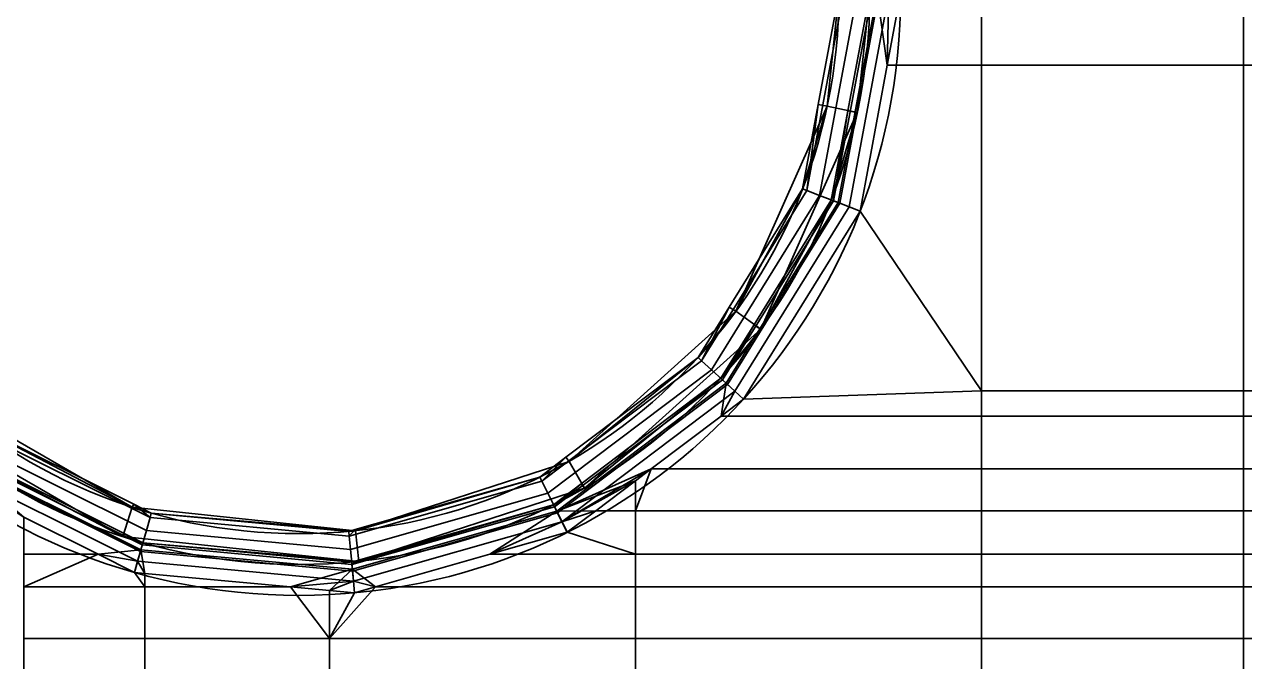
# Model space of a CAD drawing. Header units: millimetres. Extents: x 516 to 946, y 0 to 190.
# Drawn here: x 577.7 to 656.8, y 51.7 to 93 of the extents above; entities that cross this region are included whole.
import ezdxf

# ---------------------------------------------------------------- set-up
doc = ezdxf.new("R2010")
doc.units = ezdxf.units.MM
doc.layers.add('1', color=7, linetype='Continuous', true_color=0xffffff)

# ---------------------------------------------------------------- blocks, each defined once
blk = doc.blocks.new('UG_SURFACE_001')
at = {"layer": '1', "color": 252, "linetype": 'Continuous', "lineweight": 35}
for points in [[(116.171576, 94.999999, 2.671573), (113.728985, 81.93332, 2.671573), (112.920448, 82.246549, 3.969266), (115.304485, 94.999999, 3.969266)], [(113.659814, 87.83064, 5.5), (115.000002, 94.999999, 5.5), (115.304485, 94.999999, 3.969266), (112.920448, 82.246549, 3.969266)], [(115.000002, 94.999999, 5.5), (113.659814, 87.83064, 5.5), (114.235163, 87.723091, 11.5)], [(117.469266, 94.999999, 1.804482), (114.939049, 81.464536, 1.804482), (113.728985, 81.93332, 2.671573), (116.171576, 94.999999, 2.671573)], [(116.191462, 87.307267, 11.5), (116.999999, 94.999999, 11.5), (115.000002, 94.999999, 11.5), (114.235163, 87.723091, 11.5)], [(114.235163, 87.723091, 11.5), (115.000002, 94.999999, 11.5), (115.000002, 94.999999, 5.5)], [(114.643432, 81.579059, 4.734633), (117.152244, 94.999999, 4.734633), (116.999999, 94.999999, 5.5), (115.583234, 87.420963, 5.5)], [(117.152244, 94.999999, 4.734633), (114.643432, 81.579059, 4.734633), (115.047701, 81.422448, 4.085787), (117.585786, 94.999999, 4.085787)], [(118.13619, 90.379037, 1.5), (116.366416, 80.911577, 1.5), (114.939049, 81.464536, 1.804482), (117.469266, 94.999999, 1.804482)], [(117.585786, 94.999999, 4.085787), (115.047701, 81.422448, 4.085787), (115.652733, 81.18806, 3.652241), (118.234634, 94.999999, 3.652241)], [(116.191462, 87.307267, 11.5), (115.583234, 87.420963, 5.5), (116.999999, 94.999999, 5.5)], [(118.234634, 94.999999, 3.652241), (115.652733, 81.18806, 3.652241), (116.366416, 80.911577, 3.5), (118.13619, 90.379037, 3.5)], [(116.999999, 94.999999, 5.5), (116.999999, 94.999999, 11.5), (116.191462, 87.307267, 11.5)], [(117.469266, 94.999999, 1.804482), (119.000003, 94.999999, 1.5), (118.13619, 90.379037, 1.5)], [(119.000003, 94.999999, 3.5), (118.13619, 90.379037, 3.5), (124.23677, 90.379037, 3.5), (124.23677, 95.420301, 3.5)], [(119.000003, 94.999999, 1.5), (124.23677, 95.420301, 1.5), (124.23677, 90.379037, 1.5), (118.13619, 90.379037, 1.5)], [(118.13619, 90.379037, 3.5), (119.000003, 94.999999, 3.5), (118.234634, 94.999999, 3.652241)], [(141.220301, 95.420301, 3.5), (124.23677, 95.420301, 3.5), (124.23677, 90.379037, 3.5), (141.220301, 90.379037, 3.5)], [(141.220301, 90.379037, 1.5), (124.23677, 90.379037, 1.5), (124.23677, 95.420301, 1.5), (141.220301, 95.420301, 1.5)], [(149.199486, 95.420301, 3.5), (141.220301, 95.420301, 3.5), (141.220301, 90.379037, 3.5), (149.199486, 90.379037, 3.5)], [(149.199486, 90.379037, 1.5), (141.220301, 90.379037, 1.5), (141.220301, 95.420301, 1.5), (149.199486, 95.420301, 1.5)], [(124.23677, 69.256864, 3.5), (124.23677, 90.379037, 3.5), (118.13619, 90.379037, 3.5), (116.366416, 80.911577, 3.5)], [(116.366416, 80.911577, 1.5), (118.13619, 90.379037, 1.5), (124.23677, 90.379037, 1.5), (124.23677, 69.256864, 1.5)], [(141.220301, 90.379037, 3.5), (124.23677, 90.379037, 3.5), (124.23677, 69.256864, 3.5), (141.220301, 69.256864, 3.5)], [(141.220301, 69.256864, 1.5), (124.23677, 69.256864, 1.5), (124.23677, 90.379037, 1.5), (141.220301, 90.379037, 1.5)], [(149.199486, 90.379037, 3.5), (141.220301, 90.379037, 3.5), (141.220301, 69.256864, 3.5), (149.199486, 69.256864, 3.5)], [(149.199486, 69.256864, 1.5), (141.220301, 69.256864, 1.5), (141.220301, 90.379037, 1.5), (149.199486, 90.379037, 1.5)], [(114.235163, 87.723091, 11.5), (113.659814, 87.83064, 5.5), (112.636529, 82.356542, 5.5)], [(112.920448, 82.246549, 3.969266), (112.636529, 82.356542, 5.5), (113.659814, 87.83064, 5.5)], [(114.235163, 87.723091, 11.5), (108.315594, 74.427515, 11.5), (109.93363, 73.251948, 11.5), (116.191462, 87.307267, 11.5)], [(108.315594, 74.427515, 11.5), (114.235163, 87.723091, 11.5), (112.636529, 82.356542, 5.5)], [(114.501469, 81.63406, 5.5), (116.191462, 87.307267, 11.5), (109.93363, 73.251948, 11.5)], [(114.501469, 81.63406, 5.5), (115.583234, 87.420963, 5.5), (116.191462, 87.307267, 11.5)], [(115.583234, 87.420963, 5.5), (114.501469, 81.63406, 5.5), (114.643432, 81.579059, 4.734633)], [(107.890181, 74.690923, 5.5), (112.636529, 82.356542, 5.5), (112.920448, 82.246549, 3.969266), (106.09033, 71.215525, 3.969266)], [(112.636529, 82.356542, 5.5), (107.890181, 74.690923, 5.5), (108.315594, 74.427515, 11.5)], [(113.728985, 81.93332, 2.671573), (106.731117, 70.63137, 2.671573), (106.09033, 71.215525, 3.969266), (112.920448, 82.246549, 3.969266)], [(114.939049, 81.464536, 1.804482), (107.690118, 69.757119, 1.804482), (106.731117, 70.63137, 2.671573), (113.728985, 81.93332, 2.671573)], [(107.455835, 69.970697, 4.734633), (114.643432, 81.579059, 4.734633), (114.501469, 81.63406, 5.5), (109.483905, 73.530406, 5.5)], [(114.643432, 81.579059, 4.734633), (107.455835, 69.970697, 4.734633), (107.776232, 69.67862, 4.085787), (115.047701, 81.422448, 4.085787)], [(109.93363, 73.251948, 11.5), (109.483905, 73.530406, 5.5), (114.501469, 81.63406, 5.5)], [(116.366416, 80.911577, 1.5), (108.821347, 68.725869, 1.5), (107.690118, 69.757119, 1.804482), (114.939049, 81.464536, 1.804482)], [(115.047701, 81.422448, 4.085787), (107.776232, 69.67862, 4.085787), (108.255737, 69.241494, 3.652241), (115.652733, 81.18806, 3.652241)], [(115.652733, 81.18806, 3.652241), (108.255737, 69.241494, 3.652241), (108.821347, 68.725869, 3.5), (116.366416, 80.911577, 3.5)], [(116.366416, 80.911577, 3.5), (108.821347, 68.725869, 3.5), (124.23677, 69.256864, 3.5)], [(124.23677, 69.256864, 1.5), (108.821347, 68.725869, 1.5), (116.366416, 80.911577, 1.5)], [(108.315594, 74.427515, 11.5), (97.499996, 64.689107, 11.5), (98.499998, 62.957063, 11.5), (109.93363, 73.251948, 11.5)], [(97.499996, 64.689107, 11.5), (108.315594, 74.427515, 11.5), (105.865315, 71.420655, 5.5)], [(108.315594, 74.427515, 11.5), (107.890181, 74.690923, 5.5), (105.865315, 71.420655, 5.5)], [(106.09033, 71.215525, 3.969266), (105.865315, 71.420655, 5.5), (107.890181, 74.690923, 5.5)], [(107.343331, 70.073262, 5.5), (109.93363, 73.251948, 11.5), (98.499998, 62.957063, 11.5)], [(107.343331, 70.073262, 5.5), (109.483905, 73.530406, 5.5), (109.93363, 73.251948, 11.5)], [(109.483905, 73.530406, 5.5), (107.343331, 70.073262, 5.5), (107.455835, 69.970697, 4.734633)], [(97.300731, 64.952984, 5.5), (105.865315, 71.420655, 5.5), (106.09033, 71.215525, 3.969266), (95.736563, 63.396722, 3.969266)], [(106.731117, 70.63137, 2.671573), (96.123055, 62.620535, 2.671573), (95.736563, 63.396722, 3.969266), (106.09033, 71.215525, 3.969266)], [(105.865315, 71.420655, 5.5), (97.300731, 64.952984, 5.5), (97.499996, 64.689107, 11.5)], [(107.690118, 69.757119, 1.804482), (96.701488, 61.458889, 1.804482), (96.123055, 62.620535, 2.671573), (106.731117, 70.63137, 2.671573)], [(96.56018, 61.742678, 4.734633), (107.455835, 69.970697, 4.734633), (107.343331, 70.073262, 5.5), (98.289348, 63.236013, 5.5)], [(107.455835, 69.970697, 4.734633), (96.56018, 61.742678, 4.734633), (96.753426, 61.354585, 4.085787), (107.776232, 69.67862, 4.085787)], [(107.366733, 67.6274, 1.5), (102.823339, 64.196385, 1.5), (96.701488, 61.458889, 1.804482), (107.690118, 69.757119, 1.804482)], [(107.776232, 69.67862, 4.085787), (96.753426, 61.354585, 4.085787), (97.042643, 60.77376, 3.652241), (108.255737, 69.241494, 3.652241)], [(98.499998, 62.957063, 11.5), (98.289348, 63.236013, 5.5), (107.343331, 70.073262, 5.5)], [(107.690118, 69.757119, 1.804482), (108.821347, 68.725869, 1.5), (107.366733, 67.6274, 1.5)], [(69.184408, 61.713021, 11.5), (56.580428, 68.989933, 11.5), (55.242166, 67.503639, 11.5), (68.566374, 59.81091, 11.5)], [(58.907788, 67.069396, 5.5), (56.580428, 68.989933, 11.5), (69.184408, 61.713021, 11.5)], [(108.255737, 69.241494, 3.652241), (97.042643, 60.77376, 3.652241), (102.823339, 64.196385, 3.5), (107.366733, 67.6274, 3.5)], [(107.366733, 67.6274, 3.5), (124.23677, 67.6274, 3.5), (124.23677, 69.256864, 3.5), (108.821347, 68.725869, 3.5)], [(108.821347, 68.725869, 1.5), (124.23677, 69.256864, 1.5), (124.23677, 67.6274, 1.5), (107.366733, 67.6274, 1.5)], [(107.366733, 67.6274, 3.5), (108.821347, 68.725869, 3.5), (108.255737, 69.241494, 3.652241)], [(141.220301, 69.256864, 3.5), (124.23677, 69.256864, 3.5), (124.23677, 67.6274, 3.5), (141.220301, 67.6274, 3.5)], [(141.220301, 67.6274, 1.5), (124.23677, 67.6274, 1.5), (124.23677, 69.256864, 1.5), (141.220301, 69.256864, 1.5)], [(149.199486, 69.256864, 3.5), (141.220301, 69.256864, 3.5), (141.220301, 67.6274, 3.5), (149.199486, 67.6274, 3.5)], [(149.199486, 67.6274, 1.5), (141.220301, 67.6274, 1.5), (141.220301, 69.256864, 1.5), (149.199486, 69.256864, 1.5)], [(68.566374, 59.81091, 11.5), (55.242166, 67.503639, 11.5), (57.702519, 65.473363, 5.5)], [(102.823339, 64.196385, 3.5), (124.23677, 64.196385, 3.5), (124.23677, 67.6274, 3.5), (107.366733, 67.6274, 3.5)], [(107.366733, 67.6274, 1.5), (124.23677, 67.6274, 1.5), (124.23677, 64.196385, 1.5), (102.823339, 64.196385, 1.5)], [(141.220301, 67.6274, 3.5), (124.23677, 67.6274, 3.5), (124.23677, 64.196385, 3.5), (141.220301, 64.196385, 3.5)], [(141.220301, 64.196385, 1.5), (124.23677, 64.196385, 1.5), (124.23677, 67.6274, 1.5), (141.220301, 67.6274, 1.5)], [(149.199486, 67.6274, 3.5), (141.220301, 67.6274, 3.5), (141.220301, 64.196385, 3.5), (149.199486, 64.196385, 3.5)], [(149.199486, 64.196385, 1.5), (141.220301, 64.196385, 1.5), (141.220301, 67.6274, 1.5), (149.199486, 67.6274, 1.5)], [(70.101179, 60.209252, 2.671573), (58.201756, 66.13446, 2.671573), (58.724295, 66.826418, 3.969266), (70.338473, 61.043244, 3.969266)], [(70.338473, 61.043244, 3.969266), (58.724295, 66.826418, 3.969266), (58.907788, 67.069396, 5.5), (69.279857, 61.904721, 5.5)], [(69.184408, 61.713021, 11.5), (69.279857, 61.904721, 5.5), (58.907788, 67.069396, 5.5)], [(69.746047, 58.961097, 1.804482), (57.419721, 65.098882, 1.804482), (58.201756, 66.13446, 2.671573), (70.101179, 60.209252, 2.671573)], [(69.714159, 58.849026, 4.085787), (57.349503, 65.005898, 4.085787), (56.958485, 64.488105, 3.652241), (69.536597, 58.22495, 3.652241)], [(69.832809, 59.266023, 4.734633), (57.610773, 65.351874, 4.734633), (57.349503, 65.005898, 4.085787), (69.714159, 58.849026, 4.085787)], [(66.972144, 58.66145, 1.5), (62.151741, 61.061725, 1.5), (57.419721, 65.098882, 1.804482), (69.746047, 58.961097, 1.804482)], [(68.667278, 60.013559, 5.5), (57.702519, 65.473363, 5.5), (57.610773, 65.351874, 4.734633), (69.832809, 59.266023, 4.734633)], [(57.702519, 65.473363, 5.5), (68.667278, 60.013559, 5.5), (68.566374, 59.81091, 11.5)], [(97.499996, 64.689107, 11.5), (97.300731, 64.952984, 5.5), (95.600843, 63.669287, 5.5)], [(95.736563, 63.396722, 3.969266), (95.600843, 63.669287, 5.5), (97.300731, 64.952984, 5.5)], [(69.536597, 58.22495, 3.652241), (56.958485, 64.488105, 3.652241), (62.151741, 61.061725, 3.5), (66.972144, 58.66145, 3.5)], [(83.86755, 58.202691, 11.5), (98.499998, 62.957063, 11.5), (97.499996, 64.689107, 11.5), (83.658494, 60.191732, 11.5)], [(83.658494, 60.191732, 11.5), (97.499996, 64.689107, 11.5), (95.600843, 63.669287, 5.5)], [(102.823339, 64.196385, 1.5), (101.811022, 63.431919, 1.5), (96.701488, 61.458889, 1.804482)], [(101.811022, 63.431919, 3.5), (102.823339, 64.196385, 3.5), (97.042643, 60.77376, 3.652241)], [(101.811022, 61.489657, 3.5), (124.23677, 61.489657, 3.5), (124.23677, 64.196385, 3.5), (102.823339, 64.196385, 3.5)], [(102.823339, 64.196385, 3.5), (101.811022, 63.431919, 3.5), (101.811022, 61.489657, 3.5)], [(101.811022, 61.489657, 1.5), (101.811022, 63.431919, 1.5), (102.823339, 64.196385, 1.5)], [(102.823339, 64.196385, 1.5), (124.23677, 64.196385, 1.5), (124.23677, 61.489657, 1.5), (101.811022, 61.489657, 1.5)], [(141.220301, 64.196385, 3.5), (124.23677, 64.196385, 3.5), (124.23677, 61.489657, 3.5), (141.220301, 61.489657, 3.5)], [(141.220301, 61.489657, 1.5), (124.23677, 61.489657, 1.5), (124.23677, 64.196385, 1.5), (141.220301, 64.196385, 1.5)], [(149.199486, 64.196385, 3.5), (141.220301, 64.196385, 3.5), (141.220301, 61.489657, 3.5), (149.199486, 61.489657, 3.5)], [(149.199486, 61.489657, 1.5), (141.220301, 61.489657, 1.5), (141.220301, 64.196385, 1.5), (149.199486, 64.196385, 1.5)], [(83.637528, 60.265429, 5.5), (95.600843, 63.669287, 5.5), (95.736563, 63.396722, 3.969266), (83.257489, 59.846122, 3.969266)], [(96.123055, 62.620535, 2.671573), (83.337493, 58.98273, 2.671573), (83.257489, 59.846122, 3.969266), (95.736563, 63.396722, 3.969266)], [(95.600843, 63.669287, 5.5), (83.637528, 60.265429, 5.5), (83.658494, 60.191732, 11.5)], [(96.701488, 61.458889, 1.804482), (101.811022, 63.431919, 1.5), (99.239051, 61.489657, 1.5)], [(97.042643, 60.77376, 3.652241), (99.239051, 61.489657, 3.5), (101.811022, 63.431919, 3.5)], [(99.239051, 61.489657, 3.5), (101.811022, 61.489657, 3.5), (101.811022, 63.431919, 3.5)], [(101.811022, 63.431919, 1.5), (101.811022, 61.489657, 1.5), (99.239051, 61.489657, 1.5)], [(96.701488, 61.458889, 1.804482), (83.457224, 57.690572, 1.804482), (83.337493, 58.98273, 2.671573), (96.123055, 62.620535, 2.671573)], [(96.49232, 61.878957, 5.5), (98.499998, 62.957063, 11.5), (83.86755, 58.202691, 11.5)], [(96.49232, 61.878957, 5.5), (98.289348, 63.236013, 5.5), (98.499998, 62.957063, 11.5)], [(98.289348, 63.236013, 5.5), (96.49232, 61.878957, 5.5), (96.56018, 61.742678, 4.734633)], [(68.566374, 59.81091, 11.5), (83.86755, 58.202691, 11.5), (83.658494, 60.191732, 11.5), (69.184408, 61.713021, 11.5)], [(70.421793, 61.336104, 5.5), (69.279857, 61.904721, 5.5), (69.184408, 61.713021, 11.5)], [(70.421793, 61.336104, 5.5), (69.184408, 61.713021, 11.5), (83.658494, 60.191732, 11.5)], [(69.279857, 61.904721, 5.5), (70.421793, 61.336104, 5.5), (70.338473, 61.043244, 3.969266)], [(83.427973, 58.006246, 4.734633), (96.56018, 61.742678, 4.734633), (96.49232, 61.878957, 5.5), (83.845384, 58.280595, 5.5)], [(96.56018, 61.742678, 4.734633), (83.427973, 58.006246, 4.734633), (83.467975, 57.574548, 4.085787), (96.753426, 61.354585, 4.085787)], [(83.86755, 58.202691, 11.5), (83.845384, 58.280595, 5.5), (96.49232, 61.878957, 5.5)], [(62.151741, 61.061725, 3.5), (62.151741, 58.66145, 3.5), (66.972144, 58.66145, 3.5)], [(66.972144, 58.66145, 1.5), (62.151741, 58.66145, 1.5), (62.151741, 61.061725, 1.5)], [(83.337493, 58.98273, 2.671573), (70.101179, 60.209252, 2.671573), (70.338473, 61.043244, 3.969266), (83.257489, 59.846122, 3.969266)], [(83.257489, 59.846122, 3.969266), (70.338473, 61.043244, 3.969266), (70.421793, 61.336104, 5.5), (83.229393, 60.149305, 5.5)], [(83.658494, 60.191732, 11.5), (83.229393, 60.149305, 5.5), (70.421793, 61.336104, 5.5)], [(83.457224, 57.690572, 1.804482), (96.701488, 61.458889, 1.804482), (92.367768, 58.66145, 1.5), (84.951863, 56.551442, 1.5)], [(96.753426, 61.354585, 4.085787), (83.467975, 57.574548, 4.085787), (83.527848, 56.928471, 3.652241), (97.042643, 60.77376, 3.652241)], [(96.701488, 61.458889, 1.804482), (97.383797, 60.088631, 1.5), (92.367768, 58.66145, 1.5)], [(99.239051, 61.489657, 1.5), (97.383797, 60.088631, 1.5), (96.701488, 61.458889, 1.804482)], [(97.042643, 60.77376, 3.652241), (97.383797, 60.088631, 3.5), (99.239051, 61.489657, 3.5)], [(101.811022, 58.66145, 3.5), (101.811022, 61.489657, 3.5), (99.239051, 61.489657, 3.5), (97.383797, 60.088631, 3.5)], [(97.383797, 60.088631, 1.5), (99.239051, 61.489657, 1.5), (101.811022, 61.489657, 1.5), (101.811022, 58.66145, 1.5)], [(124.23677, 61.489657, 3.5), (101.811022, 61.489657, 3.5), (101.811022, 58.66145, 3.5), (124.23677, 58.66145, 3.5)], [(124.23677, 58.66145, 1.5), (101.811022, 58.66145, 1.5), (101.811022, 61.489657, 1.5), (124.23677, 61.489657, 1.5)], [(141.220301, 61.489657, 3.5), (124.23677, 61.489657, 3.5), (124.23677, 58.66145, 3.5), (141.220301, 58.66145, 3.5)], [(141.220301, 58.66145, 1.5), (124.23677, 58.66145, 1.5), (124.23677, 61.489657, 1.5), (141.220301, 61.489657, 1.5)], [(149.199486, 61.489657, 3.5), (141.220301, 61.489657, 3.5), (141.220301, 58.66145, 3.5), (149.199486, 58.66145, 3.5)], [(149.199486, 58.66145, 1.5), (141.220301, 58.66145, 1.5), (141.220301, 61.489657, 1.5), (149.199486, 61.489657, 1.5)], [(83.457224, 57.690572, 1.804482), (69.746047, 58.961097, 1.804482), (70.101179, 60.209252, 2.671573), (83.337493, 58.98273, 2.671573)], [(83.658494, 60.191732, 11.5), (83.637528, 60.265429, 5.5), (83.229393, 60.149305, 5.5)], [(83.257489, 59.846122, 3.969266), (83.229393, 60.149305, 5.5), (83.637528, 60.265429, 5.5)], [(84.951863, 56.551442, 3.5), (92.367768, 58.66145, 3.5), (97.042643, 60.77376, 3.652241), (83.527848, 56.928471, 3.652241)], [(92.367768, 58.66145, 3.5), (97.383797, 60.088631, 3.5), (97.042643, 60.77376, 3.652241)], [(68.566374, 59.81091, 11.5), (68.667278, 60.013559, 5.5), (69.874473, 59.41245, 5.5)], [(83.86755, 58.202691, 11.5), (68.566374, 59.81091, 11.5), (69.874473, 59.41245, 5.5)], [(69.832809, 59.266023, 4.734633), (69.874473, 59.41245, 5.5), (68.667278, 60.013559, 5.5)], [(83.413929, 58.157835, 5.5), (69.874473, 59.41245, 5.5), (69.832809, 59.266023, 4.734633), (83.427973, 58.006246, 4.734633)], [(69.874473, 59.41245, 5.5), (83.413929, 58.157835, 5.5), (83.86755, 58.202691, 11.5)], [(97.383797, 60.088631, 3.5), (92.367768, 58.66145, 3.5), (101.811022, 58.66145, 3.5)], [(101.811022, 58.66145, 1.5), (92.367768, 58.66145, 1.5), (97.383797, 60.088631, 1.5)], [(62.151741, 56.551442, 3.5), (70.005924, 56.551442, 3.5), (69.327146, 57.488799, 3.5), (66.972144, 58.66145, 3.5)], [(66.972144, 58.66145, 3.5), (62.151741, 58.66145, 3.5), (62.151741, 56.551442, 3.5)], [(62.151741, 56.551442, 1.5), (62.151741, 58.66145, 1.5), (66.972144, 58.66145, 1.5)], [(66.972144, 58.66145, 1.5), (69.327146, 57.488799, 1.5), (70.005924, 56.551442, 1.5), (62.151741, 56.551442, 1.5)], [(69.746047, 58.961097, 1.804482), (69.327146, 57.488799, 1.5), (66.972144, 58.66145, 1.5)], [(66.972144, 58.66145, 3.5), (69.327146, 57.488799, 3.5), (69.536597, 58.22495, 3.652241)], [(70.005924, 57.425901, 1.5), (69.327146, 57.488799, 1.5), (69.746047, 58.961097, 1.804482)], [(83.467975, 57.574548, 4.085787), (69.714159, 58.849026, 4.085787), (69.536597, 58.22495, 3.652241), (83.527848, 56.928471, 3.652241)], [(83.427973, 58.006246, 4.734633), (69.832809, 59.266023, 4.734633), (69.714159, 58.849026, 4.085787), (83.467975, 57.574548, 4.085787)], [(69.746047, 58.961097, 1.804482), (83.457224, 57.690572, 1.804482), (79.442844, 56.551442, 1.5), (70.005924, 57.425901, 1.5)], [(84.951863, 56.551442, 3.5), (101.811022, 56.551442, 3.5), (101.811022, 58.66145, 3.5), (92.367768, 58.66145, 3.5)], [(92.367768, 58.66145, 1.5), (101.811022, 58.66145, 1.5), (101.811022, 56.551442, 1.5), (84.951863, 56.551442, 1.5)], [(124.23677, 58.66145, 3.5), (101.811022, 58.66145, 3.5), (101.811022, 56.551442, 3.5), (124.23677, 56.551442, 3.5)], [(124.23677, 56.551442, 1.5), (101.811022, 56.551442, 1.5), (101.811022, 58.66145, 1.5), (124.23677, 58.66145, 1.5)], [(141.220301, 58.66145, 3.5), (124.23677, 58.66145, 3.5), (124.23677, 56.551442, 3.5), (141.220301, 56.551442, 3.5)], [(141.220301, 56.551442, 1.5), (124.23677, 56.551442, 1.5), (124.23677, 58.66145, 1.5), (141.220301, 58.66145, 1.5)], [(149.199486, 58.66145, 3.5), (141.220301, 58.66145, 3.5), (141.220301, 56.551442, 3.5), (149.199486, 56.551442, 3.5)], [(149.199486, 56.551442, 1.5), (141.220301, 56.551442, 1.5), (141.220301, 58.66145, 1.5), (149.199486, 58.66145, 1.5)], [(69.536597, 58.22495, 3.652241), (69.327146, 57.488799, 3.5), (70.005924, 57.425901, 3.5)], [(70.005924, 57.425901, 3.5), (79.442844, 56.551442, 3.5), (83.527848, 56.928471, 3.652241), (69.536597, 58.22495, 3.652241)], [(83.413929, 58.157835, 5.5), (83.845384, 58.280595, 5.5), (83.86755, 58.202691, 11.5)], [(83.845384, 58.280595, 5.5), (83.413929, 58.157835, 5.5), (83.427973, 58.006246, 4.734633)], [(70.005924, 56.551442, 3.5), (70.005924, 57.425901, 3.5), (69.327146, 57.488799, 3.5)], [(69.327146, 57.488799, 1.5), (70.005924, 57.425901, 1.5), (70.005924, 56.551442, 1.5)], [(70.005924, 57.425901, 3.5), (70.005924, 56.551442, 3.5), (79.442844, 56.551442, 3.5)], [(79.442844, 56.551442, 1.5), (70.005924, 56.551442, 1.5), (70.005924, 57.425901, 1.5)], [(81.981383, 56.316212, 1.5), (79.442844, 56.551442, 1.5), (83.457224, 57.690572, 1.804482)], [(83.457224, 57.690572, 1.804482), (83.598465, 56.166366, 1.5), (81.981383, 56.316212, 1.5)], [(84.951863, 56.551442, 1.5), (83.598465, 56.166366, 1.5), (83.457224, 57.690572, 1.804482)], [(70.005924, 56.551442, 3.5), (62.151741, 56.551442, 3.5), (62.151741, 53.20356, 3.5), (70.005924, 53.20356, 3.5)], [(70.005924, 53.20356, 1.5), (62.151741, 53.20356, 1.5), (62.151741, 56.551442, 1.5), (70.005924, 56.551442, 1.5)], [(79.442844, 56.551442, 3.5), (70.005924, 56.551442, 3.5), (70.005924, 53.20356, 3.5), (81.981383, 53.20356, 3.5)], [(81.981383, 53.20356, 1.5), (70.005924, 53.20356, 1.5), (70.005924, 56.551442, 1.5), (79.442844, 56.551442, 1.5)], [(83.527848, 56.928471, 3.652241), (79.442844, 56.551442, 3.5), (81.981383, 56.316212, 3.5)], [(81.981383, 53.20356, 3.5), (81.981383, 56.316212, 3.5), (79.442844, 56.551442, 3.5)], [(79.442844, 56.551442, 1.5), (81.981383, 56.316212, 1.5), (81.981383, 53.20356, 1.5)], [(81.981383, 56.316212, 3.5), (83.598465, 56.166366, 3.5), (83.527848, 56.928471, 3.652241)], [(81.981383, 53.20356, 3.5), (101.811022, 53.20356, 3.5), (101.811022, 56.551442, 3.5), (84.951863, 56.551442, 3.5)], [(84.951863, 56.551442, 3.5), (83.598465, 56.166366, 3.5), (81.981383, 53.20356, 3.5)], [(81.981383, 53.20356, 1.5), (83.598465, 56.166366, 1.5), (84.951863, 56.551442, 1.5)], [(84.951863, 56.551442, 1.5), (101.811022, 56.551442, 1.5), (101.811022, 53.20356, 1.5), (81.981383, 53.20356, 1.5)], [(83.598465, 56.166366, 3.5), (81.981383, 56.316212, 3.5), (81.981383, 53.20356, 3.5)], [(81.981383, 53.20356, 1.5), (81.981383, 56.316212, 1.5), (83.598465, 56.166366, 1.5)], [(83.527848, 56.928471, 3.652241), (83.598465, 56.166366, 3.5), (84.951863, 56.551442, 3.5)], [(124.23677, 56.551442, 3.5), (101.811022, 56.551442, 3.5), (101.811022, 53.20356, 3.5), (124.23677, 53.20356, 3.5)], [(124.23677, 53.20356, 1.5), (101.811022, 53.20356, 1.5), (101.811022, 56.551442, 1.5), (124.23677, 56.551442, 1.5)], [(141.220301, 56.551442, 3.5), (124.23677, 56.551442, 3.5), (124.23677, 53.20356, 3.5), (141.220301, 53.20356, 3.5)], [(141.220301, 53.20356, 1.5), (124.23677, 53.20356, 1.5), (124.23677, 56.551442, 1.5), (141.220301, 56.551442, 1.5)], [(149.199486, 56.551442, 3.5), (141.220301, 56.551442, 3.5), (141.220301, 53.20356, 3.5), (149.199486, 53.20356, 3.5)], [(149.199486, 53.20356, 1.5), (141.220301, 53.20356, 1.5), (141.220301, 56.551442, 1.5), (149.199486, 56.551442, 1.5)], [(70.005924, 53.20356, 3.5), (62.151741, 53.20356, 3.5), (62.151741, 50.69153, 3.5), (70.005924, 50.69153, 3.5)], [(70.005924, 50.69153, 1.5), (62.151741, 50.69153, 1.5), (62.151741, 53.20356, 1.5), (70.005924, 53.20356, 1.5)], [(81.981383, 53.20356, 3.5), (70.005924, 53.20356, 3.5), (70.005924, 50.69153, 3.5), (81.981383, 50.69153, 3.5)], [(81.981383, 50.69153, 1.5), (70.005924, 50.69153, 1.5), (70.005924, 53.20356, 1.5), (81.981383, 53.20356, 1.5)], [(101.811022, 53.20356, 3.5), (81.981383, 53.20356, 3.5), (81.981383, 50.69153, 3.5), (101.811022, 50.69153, 3.5)], [(101.811022, 50.69153, 1.5), (81.981383, 50.69153, 1.5), (81.981383, 53.20356, 1.5), (101.811022, 53.20356, 1.5)], [(124.23677, 53.20356, 3.5), (101.811022, 53.20356, 3.5), (101.811022, 50.69153, 3.5), (124.23677, 50.69153, 3.5)], [(124.23677, 50.69153, 1.5), (101.811022, 50.69153, 1.5), (101.811022, 53.20356, 1.5), (124.23677, 53.20356, 1.5)], [(141.220301, 53.20356, 3.5), (124.23677, 53.20356, 3.5), (124.23677, 50.69153, 3.5), (141.220301, 50.69153, 3.5)], [(141.220301, 50.69153, 1.5), (124.23677, 50.69153, 1.5), (124.23677, 53.20356, 1.5), (141.220301, 53.20356, 1.5)], [(149.199486, 53.20356, 3.5), (141.220301, 53.20356, 3.5), (141.220301, 50.69153, 3.5), (149.199486, 50.69153, 3.5)], [(149.199486, 50.69153, 1.5), (141.220301, 50.69153, 1.5), (141.220301, 53.20356, 1.5), (149.199486, 53.20356, 1.5)]]:
    blk.add_3dface(points, dxfattribs=at)
blk = doc.blocks.new('1стенка_MODEL')
at = {"layer": '1', "color": 252, "linetype": 'Continuous', "lineweight": 35, "extrusion": (0, 0, -1)}
for centre, radius in [((-80, 95, -3.5), 39), ((-80, 95, -5.5), 35)]:
    blk.add_circle(centre, radius, dxfattribs=at)
at = {"layer": '1', "color": 252, "linetype": 'Continuous', "lineweight": 35}
for centre, radius in [((80, 95, 1.5), 39), ((80, 95, 5.5), 37), ((80, 95, 11.5), 37), ((80, 95, 11.5), 35)]:
    blk.add_circle(centre, radius, dxfattribs=at)
blk.add_blockref('UG_SURFACE_001', (0, 0), dxfattribs=at)
blk = doc.blocks.new('UG_SURFACE_005')
at = {"layer": '1', "color": 252, "linetype": 'Continuous', "lineweight": 35}
for points in [[(411.674261, 77.402897, 4.8), (7.442508, 21.037767, 4.8), (7.469615, 20.987745, 5.067878), (411.659777, 77.347077, 5.067878)], [(277.741492, 58.727622, 3.5), (260.070503, 56.263622, 3.5), (7.442508, 21.037767, 4.8), (411.674261, 77.402897, 4.8)], [(411.659777, 77.347077, 5.067878), (7.469615, 20.987745, 5.067878), (7.546807, 20.8453, 5.294975), (411.618471, 77.188112, 5.294975)], [(411.618471, 77.188112, 5.294975), (7.546807, 20.8453, 5.294975), (7.662333, 20.632116, 5.446716), (411.556661, 76.9502, 5.446716)], [(411.556661, 76.9502, 5.446716), (7.662333, 20.632116, 5.446716), (200.895414, 47.305614, 5.5), (220.703781, 50.067645, 5.5)], [(2.490418, 3.593836, 5.652241), (418.917865, 61.659507, 5.652241), (220.703781, 34.793768, 5.5), (200.895414, 32.031737, 5.5)], [(2.490418, 2.938712, 6.085787), (419.00748, 61.016876, 6.085787), (418.917865, 61.659507, 5.652241), (2.490418, 3.593836, 5.652241)], [(2.490418, 2.500972, 6.734633), (419.067353, 60.587484, 6.734633), (419.00748, 61.016876, 6.085787), (2.490418, 2.938712, 6.085787)], [(2.490418, 2.347258, 7.5), (419.088364, 60.436703, 7.5), (419.067353, 60.587484, 6.734633), (2.490418, 2.500972, 6.734633)], [(2.490418, 2.347258, 7.5), (7.683697, 3.071397, 20.8), (413.849115, 59.706151, 20.8), (419.088364, 60.436703, 15.510051)], [(419.088364, 60.436703, 15.510051), (419.088364, 60.436703, 7.5), (2.490418, 2.347258, 7.5)], [(414.17411, 59.315167, 21.446716), (414.080501, 59.531406, 21.294976), (7.510331, 2.840214, 21.294976), (7.485521, 2.650026, 21.418547)], [(7.519177, 2.860382, 21.266907), (7.510331, 2.840214, 21.294976), (414.080501, 59.531406, 21.294976)], [(414.080501, 59.531406, 21.294976), (413.966358, 59.668701, 21.067878), (7.581907, 3.003404, 21.067878), (7.519177, 2.860382, 21.266907)], [(7.588187, 3.007599, 21.051351), (7.581907, 3.003404, 21.067878), (413.966358, 59.668701, 21.067878)], [(413.966358, 59.668701, 21.067878), (413.849115, 59.706151, 20.8), (7.683697, 3.071397, 20.8), (7.588187, 3.007599, 21.051351)], [(414.232939, 59.052903, 21.500001), (414.17411, 59.315167, 21.446716), (7.479866, 2.606673, 21.446716)], [(7.485521, 2.650026, 21.418547), (7.479866, 2.606673, 21.446716), (414.17411, 59.315167, 21.446716)], [(7.479866, 2.606673, 21.446716), (7.487073, 2.406226, 21.496654), (414.232939, 59.052903, 21.500001)], [(7.487073, 2.406226, 21.496654), (7.490418, 2.337674, 21.500001), (414.232939, 59.052903, 21.500001)], [(414.232939, 59.052903, 21.500001), (7.490418, 2.337674, 21.500001), (7.490418, 1.044446, 21.500001), (414.409846, 57.784338, 21.500001)], [(124.049336, 17.297149, 3.5), (419.361919, 58.474846, 16.5), (414.409846, 57.784338, 21.500001), (7.490418, 1.044446, 21.500001)], [(419.361919, 58.474846, 16.5), (124.049336, 17.297149, 3.5), (141.220331, 19.691432, 3.5)], [(141.220331, 19.691432, 3.5), (161.528692, 22.523183, 3.5), (419.361919, 58.474846, 16.5)], [(7.442508, 21.037767, 4.8), (260.070503, 56.263622, 3.5), (257.93314, 55.965591, 3.5)], [(7.442508, 21.037767, 4.8), (257.93314, 55.965591, 3.5), (240.512133, 53.536449, 3.5)], [(7.442508, 21.037767, 4.8), (240.512133, 53.536449, 3.5), (238.124758, 53.20356, 3.5)], [(7.442508, 21.037767, 4.8), (238.124758, 53.20356, 3.5), (220.703781, 50.774418, 3.5)]]:
    blk.add_3dface(points, dxfattribs=at)
blk = doc.blocks.new('4пояс_нижний_MODEL')
at = {"layer": '1', "color": 252, "linetype": 'Continuous', "lineweight": 35}
blk.add_blockref('UG_SURFACE_005', (0, 0), dxfattribs=at)

msp = doc.modelspace()

# ---------------------------------------------------------------- block references
at = {"layer": '1', "color": 163, "linetype": 'Continuous', "lineweight": 70}
for name in ['1стенка_MODEL', '4пояс_нижний_MODEL']:
    msp.add_blockref(name, (515.550342, 0), dxfattribs=at)

doc.saveas('drawing.dxf')
